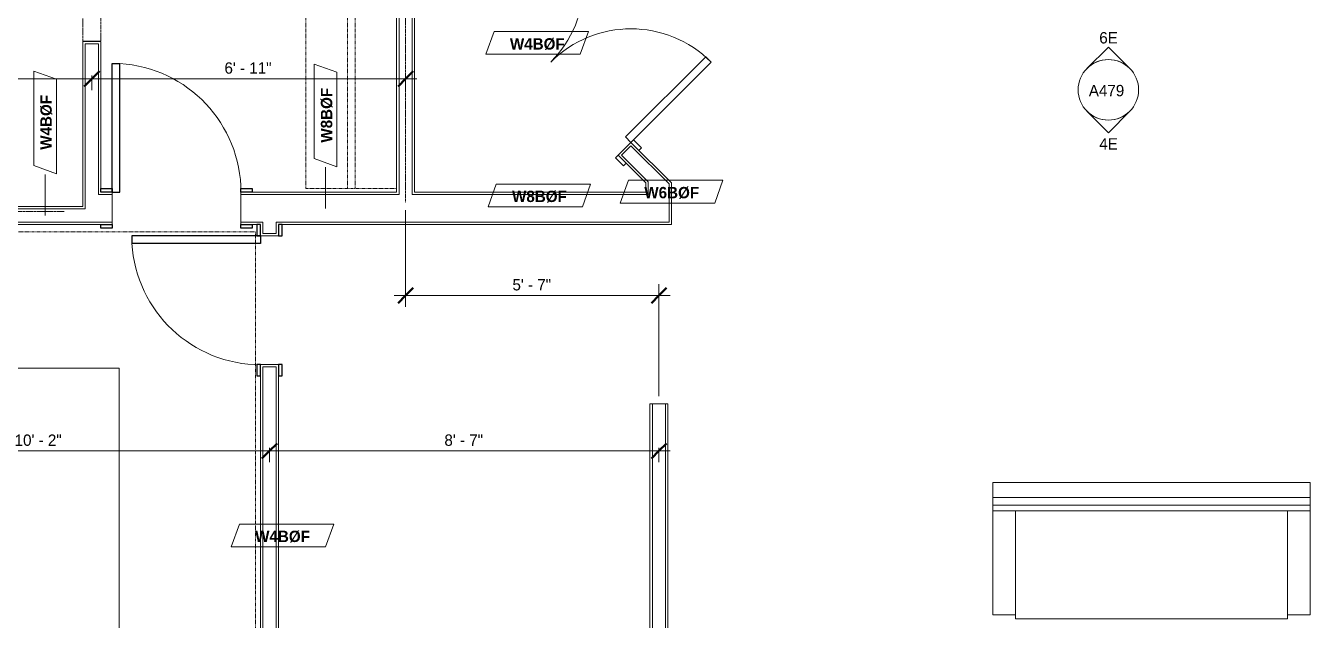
# Model space of a CAD drawing. Header units: inches. Extents: x -4010 to -1814, y 9846 to 12241.
# Drawn here: x -2463.1 to -2123.4, y 10053.1 to 10210.2 of the extents above; entities that cross this region are included whole.
import ezdxf

# ---------------------------------------------------------------- set-up
doc = ezdxf.new("R2010")
doc.units = ezdxf.units.IN
doc.header["$MEASUREMENT"] = 0
for name, pattern in [('Dash', [0.25, 0.125, -0.125]), ('Dash 3_32_', [0.1875, 0.09375, -0.09375]), ('Overhead', [0.15625, 0.09375, -0.0625])]:
    doc.linetypes.add(name, pattern=pattern)
for name, color, linetype, lineweight in [('A-ANNO-DIMS', 211, 'Continuous', 9), ('A-ANNO-DIMS-32', 211, 'Continuous', 9), ('A-DETL-1', 90, 'Dash 3_32_', 18), ('A-DETL-GENF-3', 92, 'Overhead', 9), ('A-DETL-MEDM', 33, 'Continuous', 30), ('A-DOOR-3', 31, 'Continuous', 9), ('A-DOOR-4', 31, 'Continuous', 30), ('A-DOOR-FRAM-3', 31, 'Continuous', 30), ('A-WALL', 113, 'Continuous', 18), ('A-WALL-3', 113, 'Continuous', 9), ('A-WALL-IDEN', 211, 'Continuous', 9), ('G-ANNO-SYMB-3', 111, 'Continuous', 9), ('I-FURN', 30, 'Continuous', 9), ('I-FURN-HDLN', 30, 'Dash', 9), ('I-WALL-4', 2, 'Continuous', 9), ('Q-CASE', 31, 'Continuous', 9), ('Q-CASE-HDLN', 31, 'Dash', 9)]:
    doc.layers.add(name, color=color, linetype=linetype, lineweight=lineweight)
doc.styles.add('Century Gothic', font='ufonts.com_century-gothic.ttf', dxfattribs={"height": 3})
doc.styles.add('Century Gothic_B_1', font='GOTHICB.TTF', dxfattribs={"height": 3})
doc.dimstyles.new('OD_1__HACK_2', dxfattribs={"dimscale": 12, "dimtxt": 3.132505, "dimasz": 0.333333, "dimexe": 0.25, "dimexo": 0.166667, "dimgap": 0.041667, "dimtad": 1, "dimdec": 4, "dimrnd": 0.0625, "dimzin": 3, "dimdsep": 46, "dimlunit": 4, "dimtxsty": 'Century Gothic', "dimblk1": 'OBLIQUE', "dimblk2": 'OBLIQUE', "dimsah": 1, "dimcen": 0.09, "dimdle": 0.25, "dimazin": 0, "dimtfac": 1, "dimtdec": 4, "dimtix": 1, "dimtmove": 0, "dimatfit": 3, "dimfxl": 1, "dimtvp": 1, "dimtfill": 1, "dimfrac": 2, "dimtolj": 1, "dimtzin": 0, "dimarcsym": 2})

# ---------------------------------------------------------------- blocks, each defined once
blk = doc.blocks.new('Door-Opening - 34_ x 80_-3928451-UNIT PLANS - 2ND _ 3RD FLOOR')
at = {"layer": 'A-DETL-GENF-3'}
for p, q in [((-17.32, 2.37), (16.68, 2.37)), ((16.68, -2.38), (-17.32, -2.38))]:
    blk.add_line(p, q, dxfattribs=at)
at = {"layer": 'A-DETL-MEDM'}
for p, q in [((-17.32, -2.38), (-17.32, 2.37)), ((16.68, 2.37), (16.68, -2.38))]:
    blk.add_line(p, q, dxfattribs=at)
blk = doc.blocks.new('OD_CW_Closet - OD_CW_Closet-3807278-UNIT PLANS - 2ND _ 3RD FLOOR')
at = {"layer": 'Q-CASE-HDLN'}
for p, q in [((67.55, 24), (0.74, 24)), ((0.74, 24), (0.74, 0)), ((67.55, 0), (67.55, 24)), ((0.74, 13), (67.55, 13)), ((0.74, 11), (67.55, 11)), ((0.74, 0), (67.55, 0))]:
    blk.add_line(p, q, dxfattribs=at)
blk = doc.blocks.new('SWING - SINGLE - FLUSH - 2-10 x 6-8 - PRIVACY-3616604-UNIT PLANS - 2ND _ 3RD FLOOR')
at = {"layer": 'A-DOOR-3'}
blk.add_arc((17, -4.25), 34.07, 180, 266.6343, dxfattribs=at)
at = {"layer": 'A-DOOR-4'}
for p, q in [((15, -4.25), (15, -38.26)), ((17, -4.25), (15, -4.25)), ((17, -4.25), (17, -38.26)), ((17, -38.26), (15, -38.26))]:
    blk.add_line(p, q, dxfattribs=at)
at = {"layer": 'A-DOOR-FRAM-3'}
for p, q in [((-20, 4.25), (-20, 5.25)), ((-20, 5.25), (-17, 5.25)), ((-17, 4.25), (-20, 4.25)), ((-17, 5.25), (-17, 4.25)), ((17, 4.25), (17, 5.25)), ((17, 5.25), (20, 5.25)), ((20, 4.25), (17, 4.25)), ((20, 5.25), (20, 4.25)), ((-20, -4.25), (-17, -4.25)), ((-20, -5.25), (-20, -4.25)), ((-17, -5.25), (-20, -5.25)), ((-17, -4.25), (-17, -5.25)), ((17, -4.25), (20, -4.25)), ((17, -5.25), (17, -4.25)), ((20, -5.25), (17, -5.25)), ((20, -4.25), (20, -5.25))]:
    blk.add_line(p, q, dxfattribs=at)
blk = doc.blocks.new('Couch-Both_Arms-Generic - 1-1372852-UNIT PLANS - 2ND _ 3RD FLOOR')
at = {"layer": 'I-FURN'}
for p, q in [((-42, 17.5), (-36, 17.5)), ((-42, -10), (-42, 17.5)), ((-36, 18.5), (36, 18.5)), ((-36, 17.5), (-36, 18.5)), ((-36, 17.5), (-36, -10)), ((36, 18.5), (36, 17.5)), ((36, 17.5), (42, 17.5)), ((36, -10), (36, 17.5)), ((42, 17.5), (42, -10)), ((-42, -10), (42, -10)), ((-42, -13.5), (-42, -10)), ((42, -10), (42, -13.5)), ((-42, -11.5), (42, -11.5)), ((-42, -13.5), (42, -13.5)), ((-42, -17.5), (-42, -13.5)), ((42, -13.5), (-42, -13.5)), ((42, -13.5), (42, -17.5)), ((42, -17.5), (-42, -17.5))]:
    blk.add_line(p, q, dxfattribs=at)
blk = doc.blocks.new('SWING - SINGLE - FLUSH - 2-10 x 6-8 - PRIVACY-3928387-UNIT PLANS - 2ND _ 3RD FLOOR')
at = {"layer": 'A-DOOR-3'}
blk.add_arc((17, 2.37), 34.07, 93.3657, 180, dxfattribs=at)
at = {"layer": 'A-DOOR-4'}
for p, q in [((15, 2.37), (15, 36.38)), ((17, 36.38), (15, 36.38)), ((17, 2.37), (17, 36.38)), ((17, 2.37), (15, 2.37))]:
    blk.add_line(p, q, dxfattribs=at)
at = {"layer": 'A-DOOR-FRAM-3'}
for p, q in [((-17, 3.37), (-20, 3.37)), ((-20, 3.37), (-20, 2.37)), ((-20, 2.37), (-17, 2.37)), ((-17, 2.37), (-17, 3.37)), ((20, 3.37), (17, 3.37)), ((17, 3.37), (17, 2.37)), ((17, 2.37), (20, 2.37)), ((20, 2.37), (20, 3.37)), ((-17, -2.38), (-20, -2.38)), ((-20, -2.38), (-20, -3.38)), ((-20, -3.38), (-17, -3.38)), ((-17, -3.38), (-17, -2.38)), ((20, -2.38), (17, -2.38)), ((17, -2.38), (17, -3.38)), ((17, -3.38), (20, -3.38)), ((20, -3.38), (20, -2.38))]:
    blk.add_line(p, q, dxfattribs=at)
blk = doc.blocks.new('Bed-Standard - King 78_ x 80_-V72-UNIT PLANS - 2ND _ 3RD FLOOR')
at = {"layer": 'I-FURN'}
for p, q in [((-28.31, 41.8), (49.69, 41.8)), ((-28.31, -38.2), (-28.31, 41.8)), ((49.69, 41.8), (49.69, -38.2)), ((49.69, -24.2), (-28.31, -17.63)), ((-25.31, -24.2), (46.69, -24.2)), ((-25.31, -36.2), (-25.31, -24.2)), ((46.69, -36.2), (46.69, -24.2)), ((-25.31, -36.2), (46.69, -36.2))]:
    blk.add_line(p, q, dxfattribs=at)
at = {"layer": 'I-FURN-HDLN'}
for p, q in [((-64.31, 77.8), (73.69, 77.8)), ((-64.31, -38.2), (-64.31, 77.8)), ((67.69, 77.8), (67.69, -38.2)), ((73.69, 77.8), (73.69, -34.93))]:
    blk.add_line(p, q, dxfattribs=at)
blk = doc.blocks.new('SWING - DOUBLE - FLUSH - 5-0 x 6-8 - DUMMY-3703244-UNIT PLANS - 2ND _ 3RD FLOOR')
at = {"layer": 'A-DOOR-3'}
for p, q in [((-30, 3.375), (-33, 3.375)), ((-33, 3.375), (-33, 2.375)), ((-33, 2.375), (-30, 2.375)), ((-30, 2.375), (-30, 3.375)), ((33, 3.375), (30, 3.375)), ((30, 3.375), (30, 2.375)), ((30, 2.375), (33, 2.375)), ((33, 2.375), (33, 3.375)), ((-30, -2.375), (-33, -2.375)), ((-33, -2.375), (-33, -3.375)), ((-33, -3.375), (-30, -3.375)), ((-30, -3.375), (-30, -2.375)), ((33, -2.375), (30, -2.375)), ((30, -2.375), (30, -3.375)), ((30, -3.375), (33, -3.375)), ((33, -3.375), (33, -2.375))]:
    blk.add_line(p, q, dxfattribs=at)
for centre, start, end in [((-30, 2.375), 360, 90), ((30, 2.375), 90, 180)]:
    blk.add_arc(centre, 30, start, end, dxfattribs=at)
at = {"layer": 'A-DOOR-4'}
for p, q in [((-30, 3.375), (-30, 32.375)), ((-30, 32.375), (-28, 32.375)), ((-28, 32.375), (-28, 2.375)), ((30, 32.375), (28, 32.375)), ((28, 32.375), (28, 2.375)), ((30, 3.375), (30, 32.375)), ((-28, 2.375), (-30, 2.375)), ((28, 2.375), (30, 2.375))]:
    blk.add_line(p, q, dxfattribs=at)
blk = doc.blocks.new('Elevation - Filled Arrow-152140-UNIT PLANS - 2ND _ 3RD FLOOR')
at = {"layer": 'G-ANNO-SYMB-3'}
for start, end in [(360, 180), (180, 360)]:
    blk.add_arc((0, 0), 0.25, start, end, dxfattribs=at)
blk = doc.blocks.new('Elevation - Filled Arrow-151867-UNIT PLANS - 2ND _ 3RD FLOOR')
at = {"layer": 'G-ANNO-SYMB-3'}
for p, q in [((0, 0.354), (-0.177, 0.177)), ((0.177, 0.177), (0, 0.354))]:
    blk.add_line(p, q, dxfattribs=at)
blk.add_arc((0, 0), 0.25, 45, 135, dxfattribs=at)
blk = doc.blocks.new('DIMBLOCK98-UNIT PLANS - 2ND _ 3RD FLOOR')
at = {"layer": 'A-ANNO-DIMS-32'}
for p, q in [((-2522.81, 10268.96), (-2522.81, 10193.15)), ((-2522.81, 10196.15), (-2522.81, 10268.96)), ((-2525.81, 10196.15), (-2445.62, 10196.15)), ((-2445.62, 10196.98), (-2445.62, 10193.15)), ((-2445.62, 10196.15), (-2445.62, 10196.98))]:
    blk.add_line(p, q, dxfattribs=at)
at = {"layer": 'A-ANNO-DIMS-32', "lineweight": 50}
for p, q in [((-2522.81, 10196.15), (-2524.81, 10194.15)), ((-2522.81, 10196.15), (-2520.81, 10198.15)), ((-2445.62, 10196.15), (-2447.62, 10194.15)), ((-2445.62, 10196.15), (-2443.62, 10198.15))]:
    blk.add_line(p, q, dxfattribs=at)
at = {"layer": 'A-ANNO-DIMS-32', "color": 0, "insert": (-2494.46, 10200.5), "char_height": 3, "width": 24.5827, "attachment_point": 1, "line_spacing_factor": 0.984502, "style": 'Century Gothic', "bg_fill": 3, "box_fill_scale": 1.25, "bg_fill_color": 256, "bg_fill_true_color": 13158600, "bg_fill_transparency": 0}
blk.add_mtext('6\' - 5 3/16"', dxfattribs=at)
blk = doc.blocks.new('_Oblique')
at = {"color": 0, "linetype": 'ByBlock', "lineweight": -2}
blk.add_line((-0.5, -0.5), (0.5, 0.5), dxfattribs=at)
blk = doc.blocks.new('DIMBLOCK99-UNIT PLANS - 2ND _ 3RD FLOOR')
at = {"layer": 'A-ANNO-DIMS-32', "lineweight": 50}
for p, q in [((-2445.62, 10196.15), (-2447.62, 10194.15)), ((-2445.62, 10196.15), (-2443.62, 10198.15)), ((-2362.62, 10196.15), (-2364.62, 10194.15)), ((-2362.62, 10196.15), (-2360.62, 10198.15))]:
    blk.add_line(p, q, dxfattribs=at)
at = {"layer": 'A-ANNO-DIMS-32'}
for p, q in [((-2445.62, 10196.98), (-2445.62, 10193.15)), ((-2445.62, 10196.15), (-2445.62, 10196.98)), ((-2445.62, 10196.15), (-2359.62, 10196.15)), ((-2362.62, 10196.98), (-2362.62, 10193.15)), ((-2362.62, 10196.15), (-2362.62, 10196.98))]:
    blk.add_line(p, q, dxfattribs=at)
at = {"layer": 'A-ANNO-DIMS-32', "color": 0, "insert": (-2410.54, 10200.5), "char_height": 3, "width": 15.394, "attachment_point": 1, "line_spacing_factor": 0.984502, "style": 'Century Gothic', "bg_fill": 3, "box_fill_scale": 1.25, "bg_fill_color": 256, "bg_fill_true_color": 13158600, "bg_fill_transparency": 0}
blk.add_mtext('6\' - 11"', dxfattribs=at)
blk = doc.blocks.new('DIMBLOCK106-UNIT PLANS - 2ND _ 3RD FLOOR')
at = {"layer": 'A-ANNO-DIMS-32'}
for p, q in [((-2523.62, 10097.81), (-2398.62, 10097.81)), ((-2520.62, 10098.64), (-2520.62, 10094.81)), ((-2520.62, 10097.81), (-2520.62, 10098.64)), ((-2398.62, 10098.64), (-2398.62, 10094.81)), ((-2398.62, 10097.81), (-2398.62, 10098.64))]:
    blk.add_line(p, q, dxfattribs=at)
at = {"layer": 'A-ANNO-DIMS-32', "lineweight": 50}
for p, q in [((-2520.62, 10097.81), (-2522.62, 10095.81)), ((-2520.62, 10097.81), (-2518.62, 10099.81)), ((-2398.62, 10097.81), (-2400.62, 10095.81)), ((-2398.62, 10097.81), (-2396.62, 10099.81))]:
    blk.add_line(p, q, dxfattribs=at)
at = {"layer": 'A-ANNO-DIMS-32', "color": 0, "insert": (-2466.04, 10102.16), "char_height": 3, "width": 15.394, "attachment_point": 1, "line_spacing_factor": 0.984502, "style": 'Century Gothic', "bg_fill": 3, "box_fill_scale": 1.25, "bg_fill_color": 256, "bg_fill_true_color": 13158600, "bg_fill_transparency": 0}
blk.add_mtext('10\' - 2"', dxfattribs=at)
blk = doc.blocks.new('DIMBLOCK107-UNIT PLANS - 2ND _ 3RD FLOOR')
at = {"layer": 'A-ANNO-DIMS-32', "lineweight": 50}
for p, q in [((-2398.62, 10097.81), (-2400.62, 10095.81)), ((-2398.62, 10097.81), (-2396.62, 10099.81)), ((-2295.62, 10097.81), (-2297.62, 10095.81)), ((-2295.62, 10097.81), (-2293.62, 10099.81))]:
    blk.add_line(p, q, dxfattribs=at)
at = {"layer": 'A-ANNO-DIMS-32'}
for p, q in [((-2398.62, 10098.64), (-2398.62, 10094.81)), ((-2398.62, 10097.81), (-2398.62, 10098.64)), ((-2398.62, 10097.81), (-2292.62, 10097.81)), ((-2295.62, 10098.64), (-2295.62, 10094.81)), ((-2295.62, 10097.81), (-2295.62, 10098.64))]:
    blk.add_line(p, q, dxfattribs=at)
at = {"layer": 'A-ANNO-DIMS-32', "color": 0, "insert": (-2352.37, 10102.16), "char_height": 3, "width": 12.5897, "attachment_point": 1, "line_spacing_factor": 0.984502, "style": 'Century Gothic', "bg_fill": 3, "box_fill_scale": 1.25, "bg_fill_color": 256, "bg_fill_true_color": 13158600, "bg_fill_transparency": 0}
blk.add_mtext('8\' - 7"', dxfattribs=at)
blk = doc.blocks.new('DIMBLOCK108-UNIT PLANS - 2ND _ 3RD FLOOR')
at = {"layer": 'A-ANNO-DIMS-32'}
for p, q in [((-2362.62, 10161.46), (-2362.62, 10135.89)), ((-2362.62, 10138.89), (-2362.62, 10161.46)), ((-2295.62, 10112.25), (-2295.62, 10141.89)), ((-2365.62, 10138.89), (-2292.62, 10138.89)), ((-2295.62, 10138.89), (-2295.62, 10112.25))]:
    blk.add_line(p, q, dxfattribs=at)
at = {"layer": 'A-ANNO-DIMS-32', "lineweight": 50}
for p, q in [((-2362.62, 10138.89), (-2364.62, 10136.89)), ((-2362.62, 10138.89), (-2360.62, 10140.89)), ((-2295.62, 10138.89), (-2297.62, 10136.89)), ((-2295.62, 10138.89), (-2293.62, 10140.89))]:
    blk.add_line(p, q, dxfattribs=at)
at = {"layer": 'A-ANNO-DIMS-32', "color": 0, "insert": (-2334.37, 10143.23), "char_height": 3, "width": 12.5897, "attachment_point": 1, "line_spacing_factor": 0.984502, "style": 'Century Gothic', "bg_fill": 3, "box_fill_scale": 1.25, "bg_fill_color": 256, "bg_fill_true_color": 13158600, "bg_fill_transparency": 0}
blk.add_mtext('5\' - 7"', dxfattribs=at)
blk = doc.blocks.new('Wall Tag - Arch Wall-3956453-UNIT PLANS - 2ND _ 3RD FLOOR')
at = {"layer": 'A-WALL-IDEN'}
for p, q in [((-0.356, 0.094), (-0.424, -0.094)), ((0.424, 0.094), (-0.356, 0.094)), ((0.356, -0.094), (0.424, 0.094)), ((-0.424, -0.094), (0.356, -0.094))]:
    blk.add_line(p, q, dxfattribs=at)

msp = doc.modelspace()

# ---------------------------------------------------------------- linework, layer by layer
at = {"layer": 'A-DETL-1'}
for p, q in [((-2362.62374, 10228.67177), (-2362.62374, 10163.4644)), ((-2513.79894, 10161.0394), (-2452.79894, 10161.0394))]:
    msp.add_line(p, q, dxfattribs=at)
at = {"layer": 'A-WALL'}
for p, q in [((-2364.37374, 10234.8634), (-2364.37374, 10165.5394)), ((-2360.87374, 10231.3634), (-2360.87374, 10165.5394)), ((-2447.37374, 10205.4144), (-2447.37374, 10161.7894)), ((-2443.87374, 10205.4144), (-2447.37374, 10205.4144)), ((-2443.87374, 10165.5394), (-2443.87374, 10205.4144)), ((-2303.03218, 10178.47159), (-2305.50705, 10175.99672)), ((-2305.50705, 10175.99672), (-2298.44874, 10168.9384)), ((-2303.03218, 10178.47159), (-2292.94874, 10168.38815)), ((-2298.44874, 10165.5394), (-2298.44874, 10168.9384)), ((-2440.24874, 10165.5394), (-2443.87374, 10165.5394)), ((-2364.37374, 10165.5394), (-2406.24874, 10165.5394)), ((-2298.44874, 10165.5394), (-2360.87374, 10165.5394)), ((-2292.94874, 10158.2894), (-2292.94874, 10168.38815)), ((-2447.37374, 10161.7894), (-2518.37374, 10161.7894)), ((-2440.24874, 10158.2894), (-2518.37374, 10158.2894)), ((-2400.37374, 10158.2894), (-2406.24874, 10158.2894)), ((-2400.37374, 10158.2894), (-2400.37374, 10155.2894)), ((-2400.37374, 10155.2894), (-2396.87374, 10155.2894)), ((-2396.87374, 10155.2894), (-2396.87374, 10158.2894)), ((-2292.94874, 10158.2894), (-2396.87374, 10158.2894)), ((-2396.87374, 10120.0394), (-2400.37374, 10120.0394)), ((-2400.37374, 10120.0394), (-2400.37374, 9989.0644)), ((-2396.87374, 9989.0644), (-2396.87374, 10120.0394)), ((-2297.37374, 9989.0644), (-2297.37374, 10110.25458)), ((-2293.87374, 9989.0644), (-2293.87374, 10110.25458))]:
    msp.add_line(p, q, dxfattribs=at)
at = {"layer": 'A-WALL-3'}
for p, q in [((-2364.99874, 10234.60452), (-2364.99874, 10166.1644)), ((-2360.24874, 10166.1644), (-2360.24874, 10229.85452)), ((-2447.99874, 10206.0394), (-2447.99874, 10162.4144)), ((-2443.24874, 10166.1644), (-2443.24874, 10206.0394)), ((-2303.03218, 10179.35547), (-2306.39094, 10175.99672)), ((-2292.32374, 10168.64703), (-2303.03218, 10179.35547)), ((-2306.39094, 10175.99672), (-2299.07374, 10168.67952)), ((-2299.07374, 10168.67952), (-2299.07374, 10166.1644)), ((-2292.32374, 10157.6644), (-2292.32374, 10168.64703)), ((-2447.99874, 10162.4144), (-2517.36915, 10162.4144)), ((-2518.37374, 10157.6644), (-2443.24874, 10157.6644)), ((-2400.99874, 10157.6644), (-2400.99874, 10154.6644)), ((-2396.24874, 10154.6644), (-2396.24874, 10157.6644)), ((-2364.99874, 10157.6644), (-2360.24874, 10157.6644)), ((-2299.07374, 10157.6644), (-2292.32374, 10157.6644)), ((-2400.99874, 10154.6644), (-2396.24874, 10154.6644)), ((-2400.99874, 10120.6644), (-2400.99874, 9989.0644)), ((-2396.24874, 10120.6644), (-2400.99874, 10120.6644)), ((-2396.24874, 9989.0644), (-2396.24874, 10120.6644)), ((-2297.99874, 10110.25458), (-2297.99874, 9989.0644)), ((-2293.24874, 10110.25458), (-2297.99874, 10110.25458)), ((-2293.24874, 9989.0644), (-2293.24874, 10110.25458))]:
    msp.add_line(p, q, dxfattribs=at)
at = {"layer": 'A-WALL-IDEN'}
for p, q in [((-2383.79593, 10161.9144), (-2383.79593, 10172.75755)), ((-2457.97832, 10160.0394), (-2457.97832, 10170.88255))]:
    msp.add_line(p, q, dxfattribs=at)
at = {"layer": 'I-WALL-4'}
for p, q in [((-2440.24874, 10166.1644), (-2443.24874, 10166.1644)), ((-2440.24874, 10157.6644), (-2440.24874, 10166.1644)), ((-2364.99874, 10166.1644), (-2406.24874, 10166.1644)), ((-2406.24874, 10166.1644), (-2406.24874, 10157.6644)), ((-2299.07374, 10166.1644), (-2360.24874, 10166.1644)), ((-2443.24874, 10157.6644), (-2440.24874, 10157.6644)), ((-2406.24874, 10157.6644), (-2400.99874, 10157.6644)), ((-2396.24874, 10157.6644), (-2364.99874, 10157.6644)), ((-2360.24874, 10157.6644), (-2299.07374, 10157.6644))]:
    msp.add_line(p, q, dxfattribs=at)

# ---------------------------------------------------------------- block references
at = {"layer": 'A-DOOR-3'}
for name, p, rotation in [('SWING - DOUBLE - FLUSH - 5-0 x 6-8 - DUMMY-3703244-UNIT PLANS - 2ND _ 3RD FLOOR', (-2325.92476, 10198.8893), 314.9999999999073), ('Door-Opening - 34_ x 80_-3928451-UNIT PLANS - 2ND _ 3RD FLOOR', (-2445.62374, 10223.36178), 89.99999999997712), ('SWING - SINGLE - FLUSH - 2-10 x 6-8 - PRIVACY-3616604-UNIT PLANS - 2ND _ 3RD FLOOR', (-2423.24874, 10161.9144), 180), ('SWING - SINGLE - FLUSH - 2-10 x 6-8 - PRIVACY-3928387-UNIT PLANS - 2ND _ 3RD FLOOR', (-2398.62374, 10137.6644), 90.00000000005124)]:
    msp.add_blockref(name, p, dxfattribs=dict(at, rotation=rotation))
at = {"layer": 'A-WALL-IDEN', "xscale": 31.99999999999999, "yscale": 31.99999999999999, "zscale": 31.99999999999999}
for p in [(-2327.8287, 10205.62704), (-2395.20572, 10075.4894)]:
    msp.add_blockref('Wall Tag - Arch Wall-3956453-UNIT PLANS - 2ND _ 3RD FLOOR', p, dxfattribs=at)
at = {"layer": 'G-ANNO-SYMB-3', "xscale": 31.99999999999999, "yscale": 31.99999999999999, "zscale": 31.99999999999999}
for name in ['Elevation - Filled Arrow-151867-UNIT PLANS - 2ND _ 3RD FLOOR', 'Elevation - Filled Arrow-152140-UNIT PLANS - 2ND _ 3RD FLOOR']:
    msp.add_blockref(name, (-2176.76333, 10193.22211), dxfattribs=at)
at = {"layer": 'G-ANNO-SYMB-3', "extrusion": (0, 0, -1), "xscale": 31.99999999999999, "yscale": 31.99999999999999, "zscale": 31.99999999999999, "rotation": 180}
msp.add_blockref('Elevation - Filled Arrow-151867-UNIT PLANS - 2ND _ 3RD FLOOR', (2176.76333, 10193.22211), dxfattribs=at)
at = {"layer": 'I-FURN'}
for name, p, rotation in [('Bed-Standard - King 78_ x 80_-V72-UNIT PLANS - 2ND _ 3RD FLOOR', (-2480.16882, 10091.40292), 270.0000000004409), ('Couch-Both_Arms-Generic - 1-1372852-UNIT PLANS - 2ND _ 3RD FLOOR', (-2165.36049, 10071.9644), 180)]:
    msp.add_blockref(name, p, dxfattribs=dict(at, rotation=rotation))
at = {"layer": 'Q-CASE', "rotation": 269.9999999999671}
msp.add_blockref('OD_CW_Closet - OD_CW_Closet-3807278-UNIT PLANS - 2ND _ 3RD FLOOR', (-2388.99874, 10234.71338), dxfattribs=at)

# ---------------------------------------------------------------- texts
at = {"layer": 'A-WALL-IDEN', "char_height": 3, "width": 17.372, "attachment_point": 1, "style": 'Century Gothic_B_1'}
for insert in [(-2335.04462, 10206.87458), (-2402.42164, 10076.73693)]:
    msp.add_mtext('W4BØF', dxfattribs=dict(at, insert=insert))
at = {"layer": 'G-ANNO-SYMB-3', "char_height": 3, "attachment_point": 1, "style": 'Century Gothic'}
for s, insert, width in [('6E', (-2179.17768, 10208.48747), 5.555), ('A479', (-2181.93927, 10194.52854), 12.221), ('4E', (-2179.17768, 10180.45545), 5.555)]:
    msp.add_mtext(s, dxfattribs=dict(at, insert=insert, width=width))

# ---------------------------------------------------------------- next in the draw order: dimensions: what is measured, and where the dimension line sits
at = {"layer": 'A-ANNO-DIMS'}
for base, p1, p2, override, picture, middle in [((-2445.62374, 10196.1515), (-2522.81124, 10270.9644), (-2445.62374, 10198.97993), {"dimpost": '<>', "dimfxl": 105.544655}, 'DIMBLOCK98-UNIT PLANS - 2ND _ 3RD FLOOR', (-2484.21749, 10198.39317)), ((-2295.62374, 10138.88551), (-2362.62374, 10163.4644), (-2295.62374, 10110.25458), {"dimpost": '<>', "dimfxl": 85.558661}, 'DIMBLOCK108-UNIT PLANS - 2ND _ 3RD FLOOR', (-2329.12374, 10140.92324)), ((-2398.62374, 10097.81344), (-2520.62374, 10100.64187), (-2398.62374, 10100.64187), {"dimpost": '<>', "dimfxl": 122}, 'DIMBLOCK106-UNIT PLANS - 2ND _ 3RD FLOOR', (-2459.62374, 10099.8889))]:
    dim = msp.add_linear_dim(base=base, p1=p1, p2=p2, dimstyle='OD_1__HACK_2', override=override, dxfattribs=at)
    dim.commit()
    dim.dimension.update_dxf_attribs({"geometry": picture, "text_midpoint": middle})

# ---------------------------------------------------------------- next in the draw order: block references
at = {"layer": 'A-WALL-IDEN', "xscale": 31.99999999999999, "yscale": 31.99999999999999, "zscale": 31.99999999999999, "rotation": 89.99999999999991}
msp.add_blockref('Wall Tag - Arch Wall-3956453-UNIT PLANS - 2ND _ 3RD FLOOR', (-2457.97832, 10184.61426), dxfattribs=at)
at = {"layer": 'A-WALL-IDEN', "xscale": 31.99999999999999, "yscale": 31.99999999999999, "zscale": 31.99999999999999}
for p in [(-2292.28072, 10166.32388), (-2327.2669, 10165.33241)]:
    msp.add_blockref('Wall Tag - Arch Wall-3956453-UNIT PLANS - 2ND _ 3RD FLOOR', p, dxfattribs=at)

# ---------------------------------------------------------------- next in the draw order: texts
at = {"layer": 'A-WALL-IDEN', "insert": (-2459.22585, 10177.39834), "char_height": 3, "width": 17.372, "attachment_point": 1, "rotation": 90, "style": 'Century Gothic_B_1'}
msp.add_mtext('W4BØF', dxfattribs=at)
at = {"layer": 'A-WALL-IDEN', "char_height": 3, "width": 17.372, "attachment_point": 1, "style": 'Century Gothic_B_1'}
for s, insert in [('W8BØF', (-2334.48282, 10166.57995)), ('W6BØF', (-2299.49664, 10167.57141))]:
    msp.add_mtext(s, dxfattribs=dict(at, insert=insert))

# ---------------------------------------------------------------- next in the draw order: dimensions: what is measured, and where the dimension line sits
at = {"layer": 'A-ANNO-DIMS'}
for base, p1, p2, override, picture, middle in [((-2362.62374, 10196.1515), (-2445.62374, 10198.97993), (-2362.62374, 10198.97993), {"dimpost": '<>', "dimfxl": 83}, 'DIMBLOCK99-UNIT PLANS - 2ND _ 3RD FLOOR', (-2404.12374, 10198.22696)), ((-2295.62374, 10097.81344), (-2398.62374, 10100.64187), (-2295.62374, 10100.64187), {"dimpost": '<>', "dimfxl": 103}, 'DIMBLOCK107-UNIT PLANS - 2ND _ 3RD FLOOR', (-2347.12374, 10099.8889))]:
    dim = msp.add_linear_dim(base=base, p1=p1, p2=p2, dimstyle='OD_1__HACK_2', override=override, dxfattribs=at)
    dim.commit()
    dim.dimension.update_dxf_attribs({"geometry": picture, "text_midpoint": middle})

# ---------------------------------------------------------------- next in the draw order: block references
at = {"layer": 'A-WALL-IDEN', "xscale": 31.99999999999999, "yscale": 31.99999999999999, "zscale": 31.99999999999999, "rotation": 89.99999999999991}
msp.add_blockref('Wall Tag - Arch Wall-3956453-UNIT PLANS - 2ND _ 3RD FLOOR', (-2383.79593, 10186.48926), dxfattribs=at)

# ---------------------------------------------------------------- next in the draw order: texts
at = {"layer": 'A-WALL-IDEN', "insert": (-2385.04346, 10179.27334), "char_height": 3, "width": 17.372, "attachment_point": 1, "rotation": 90, "style": 'Century Gothic_B_1'}
msp.add_mtext('W8BØF', dxfattribs=at)

doc.saveas('drawing.dxf')
